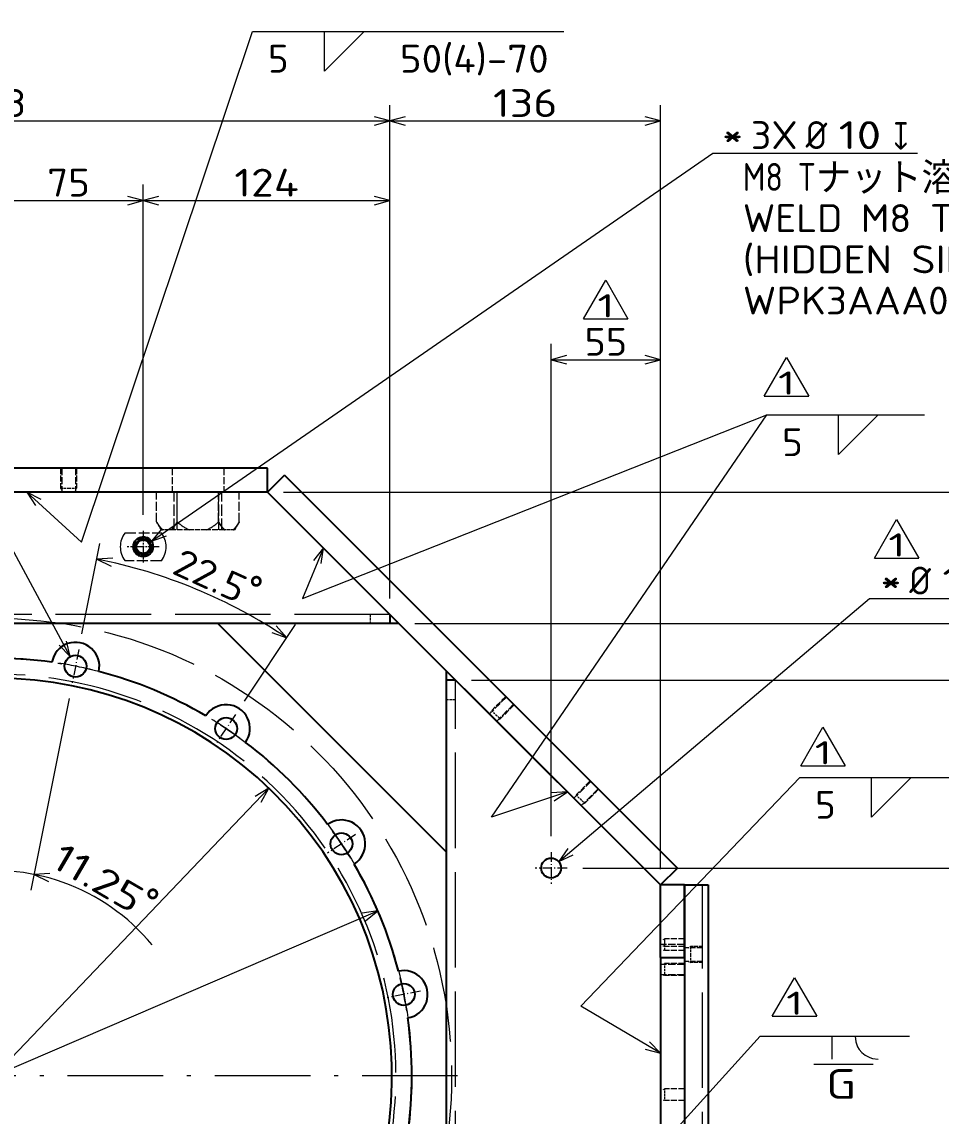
# Model space of a CAD drawing. Extents: x 0 to 1248, y -10 to 833.
# Drawn here: x 222.6 to 338.1, y 268.3 to 405.8 of the extents above; entities that cross this region are included whole.
import ezdxf
from ezdxf.enums import TextEntityAlignment as Align

# ---------------------------------------------------------------- set-up
doc = ezdxf.new("R2010")
doc.units = 0
doc.linetypes.add('DASHDOT', pattern=[18.5, 12, -3, 0.5, -3])
doc.linetypes.add('DASHED', pattern=[15, 12, -3])
doc.layers.get('0').update_dxf_attribs({"lineweight": 13})
doc.styles.add('GDT', font='gdt.shx')
doc.styles.get("Standard").update_dxf_attribs({"font": 'isocp.shx'})
doc.dimstyles.get("Standard").update_dxf_attribs({"dimtxt": 2.5, "dimasz": 2.5, "dimexe": 1.25, "dimexo": 0.625, "dimtad": 1, "dimcen": 2.5, "dimadec": 0, "dimazin": 0, "dimtfac": 1, "dimtmove": 0, "dimatfit": 0, "dimfxl": 1, "dimarcsym": 0})

# ---------------------------------------------------------------- blocks, each defined once
blk = doc.blocks.new('*D202')
at = {"color": 7, "lineweight": 13}
for p, q in [((178.086548, 419.185532), (117.880646, 419.185532)), ((228.667204, 326.005089), (178.086548, 419.185532))]:
    blk.add_line(p, q, dxfattribs=at)
blk.add_lwpolyline([(227.290641, 327.455975), (228.667204, 326.005089), (228.20051, 327.949876)], dxfattribs=at)
for s, width, p, p2 in [('16X', 0.909978, (119.880646, 419.685532), (128.525437, 419.685532)), ('11', 1.036294, (133.672997, 419.685532), (139.027184, 419.685532))]:
    blk.add_text(s, height=3.5, dxfattribs=dict(at, width=width)).set_placement(p, p2, align=Align.FIT)
blk.add_text('%%c', height=3.5, dxfattribs=at).set_placement((129.525445, 419.685532))
blk = doc.blocks.new('*D203')
at = {"color": 7, "lineweight": 13}
blk.add_line((184.550572, 237.143918), (253.611294, 309.466923), dxfattribs=at)
for points in [[(252.651517, 307.712266), (253.611294, 309.466923), (251.902772, 308.427232)], [(185.51035, 238.898576), (184.550572, 237.143918), (186.259095, 238.18361)]]:
    blk.add_lwpolyline(points, dxfattribs=at)
for s, p in [(')', (204.273673, 258.522697)), ('%%c', (195.111844, 248.928082)), ('(', (193.331433, 247.063571))]:
    blk.add_text(s, height=3.5, rotation=46.321803, dxfattribs=at).set_placement(p)
at = {"color": 7, "lineweight": 13, "width": 0.854609}
blk.add_text('400', height=3.5, rotation=46.321809, dxfattribs=at).set_placement((197.976172, 251.927718), (203.583064, 257.799468), align=Align.FIT)
blk = doc.blocks.new('*D204')
at = {"color": 7, "lineweight": 13}
blk.add_line((170.849553, 252.569365), (267.312314, 294.041476), dxfattribs=at)
for points in [[(265.741986, 292.802897), (267.312314, 294.041476), (265.333081, 293.753998)], [(172.419881, 253.807944), (170.849553, 252.569365), (172.828786, 252.856843)]]:
    blk.add_lwpolyline(points, dxfattribs=at)
at = {"color": 7, "lineweight": 13, "width": 0.854609}
blk.add_text('420', height=3.5, rotation=23.26426, dxfattribs=at).set_placement((193.349881, 262.787153), (200.808552, 265.99385), align=Align.FIT)
at = {"color": 7, "lineweight": 13}
blk.add_text('%%c', height=3.5, rotation=23.264258, dxfattribs=at).set_placement((189.539551, 261.148984))
blk = doc.blocks.new('*D209')
at = {"color": 7, "lineweight": 13}
for p, q in [((238.859221, 340.516144), (309.415436, 389.282471)), ((309.415436, 389.282471), (335.1344, 389.282471))]:
    blk.add_line(p, q, dxfattribs=at)
blk.add_lwpolyline([(240.154103, 342.040375), (238.859221, 340.516144), (240.742737, 341.188721)], dxfattribs=at)
blk.add_arc((237.830933, 339.805421), 1.25, 34.651059, 126.324308, dxfattribs=at)
for s, width, p, p2 in [('3X', 0.953546, (314.174424, 389.782471), (320.054627, 389.782471)), ('10', 0.868247, (325.20218, 389.782471), (330.556367, 389.782471))]:
    blk.add_text(s, height=3.5, dxfattribs=dict(at, width=width)).set_placement(p, p2, align=Align.FIT)
blk.add_text('%%c', height=3.5, dxfattribs=at).set_placement((321.054627, 389.782471))
blk = doc.blocks.new('*D217')
at = {"color": 7, "lineweight": 13}
blk.add_line((228.518428, 320.750909), (223.727664, 296.666114), dxfattribs=at)
for points in [[(217.149082, 298.606139), (219.080933, 299.123776), (217.149082, 299.641415)], [(226.113563, 298.75849), (224.117845, 298.627684), (225.91159, 297.743108)]]:
    blk.add_lwpolyline(points, dxfattribs=at)
blk.add_arc((219.080933, 273.305421), 25.818356, 39.649398, 101.095939, dxfattribs=at)
at = {"color": 7, "lineweight": 13, "width": 0.8352}
blk.add_text('11.25', height=3.5, rotation=329.668211, dxfattribs=at).set_placement((226.037869, 299.727212), (236.490546, 293.611378), align=Align.FIT)
at = {"color": 7, "lineweight": 13}
blk.add_text('%%d', height=3.5, rotation=329.668205, dxfattribs=at).set_placement((236.84405, 294.215562))
blk = doc.blocks.new('*D218')
at = {"color": 7, "lineweight": 13}
for p, q in [((230.127923, 328.842389), (232.390803, 340.218659)), ((250.540097, 320.387387), (256.984238, 330.031724))]:
    blk.add_line(p, q, dxfattribs=at)
for points in [[(233.99634, 338.387894), (232.000622, 338.257088), (233.794368, 337.372506)], [(253.979237, 329.011662), (255.873097, 328.368783), (254.554406, 329.872464)]]:
    blk.add_lwpolyline(points, dxfattribs=at)
blk.add_arc((219.080933, 273.305421), 66.224144, 56.250002, 78.749998, dxfattribs=at)
at = {"color": 7, "lineweight": 13, "width": 0.836938}
blk.add_text('22.5', height=3.5, rotation=335.560868, dxfattribs=at).set_placement((241.263909, 336.515416), (249.772347, 332.648808), align=Align.FIT)
at = {"color": 7, "lineweight": 13}
blk.add_text('%%d', height=3.5, rotation=335.560856, dxfattribs=at).set_placement((250.061957, 333.286092))
blk = doc.blocks.new('*D233')
at = {"color": 7, "lineweight": 13}
for p, q in [((293.080933, 299.430421), (381.080933, 299.430421)), ((379.080933, 211.930421), (379.080933, 299.430421)), ((307.830933, 211.930421), (381.080933, 211.930421))]:
    blk.add_line(p, q, dxfattribs=at)
for points in [[(379.598572, 297.498568), (379.080933, 299.430421), (378.563294, 297.498568)], [(378.563294, 213.862271), (379.080933, 211.930421), (379.598572, 213.862271)]]:
    blk.add_lwpolyline(points, dxfattribs=at)
at = {"color": 7, "lineweight": 13, "width": 0.854609}
blk.add_text('350', height=3.5, rotation=90, dxfattribs=at).set_placement((378.580933, 251.621028), (378.580933, 259.739814), align=Align.FIT)
blk = doc.blocks.new('*D234')
at = {"color": 7, "lineweight": 13}
for p, q in [((289.080933, 303.430421), (289.080933, 365.305421)), ((302.830933, 299.305421), (302.830933, 365.305421)), ((289.080933, 363.305421), (302.830933, 363.305421))]:
    blk.add_line(p, q, dxfattribs=at)
for points in [[(291.012787, 363.82306), (289.080933, 363.305421), (291.012787, 362.787781)], [(300.899079, 362.787781), (302.830933, 363.305421), (300.899079, 363.82306)]]:
    blk.add_lwpolyline(points, dxfattribs=at)
at = {"color": 7, "lineweight": 13, "width": 0.868247}
blk.add_text('55', height=3.5, dxfattribs=at).set_placement((293.27884, 363.805421), (298.633027, 363.805421), align=Align.FIT)
blk = doc.blocks.new('*D235')
at = {"color": 7, "lineweight": 13}
for p, q in [((290.034829, 300.23825), (329.080933, 333.305421)), ((329.080933, 333.305421), (348.160706, 333.305421))]:
    blk.add_line(p, q, dxfattribs=at)
blk.add_lwpolyline([(291.174523, 301.881751), (290.034829, 300.23825), (291.843583, 301.091716)], dxfattribs=at)
blk.add_text('%%c', height=3.5, dxfattribs=at).set_placement((334.080933, 333.805421))
at = {"color": 7, "lineweight": 13, "width": 0.868247}
blk.add_text('10', height=3.5, dxfattribs=at).set_placement((338.228486, 333.805421), (343.582673, 333.805421), align=Align.FIT)
blk = doc.blocks.new('*D240')
at = {"color": 7, "lineweight": 13}
for p, q in [((279.080933, 323.055421), (401.080933, 323.055421)), ((399.080933, 211.930421), (399.080933, 323.055421)), ((307.830933, 211.930421), (401.080933, 211.930421))]:
    blk.add_line(p, q, dxfattribs=at)
for points in [[(399.598572, 321.12357), (399.080933, 323.055421), (398.563294, 321.12357)], [(398.563294, 213.862271), (399.080933, 211.930421), (399.598572, 213.862271)]]:
    blk.add_lwpolyline(points, dxfattribs=at)
at = {"color": 7, "lineweight": 13, "width": 0.8352}
blk.add_text('444.5', height=3.5, rotation=90, dxfattribs=at).set_placement((398.580933, 261.437718), (398.580933, 273.548123), align=Align.FIT)
blk = doc.blocks.new('*D241')
at = {"color": 7, "lineweight": 13}
for p, q in [((255.455933, 346.680421), (401.080933, 346.680421)), ((399.080933, 323.055421), (399.080933, 346.680421)), ((279.080933, 323.055421), (401.080933, 323.055421))]:
    blk.add_line(p, q, dxfattribs=at)
for points in [[(399.598572, 344.748566), (399.080933, 346.680421), (398.563294, 344.748566)], [(398.563294, 324.987271), (399.080933, 323.055421), (399.598572, 324.987271)]]:
    blk.add_lwpolyline(points, dxfattribs=at)
for s, p in [(')', (398.580933, 340.540826)), ('(', (398.580933, 327.616982))]:
    blk.add_text(s, height=3.5, rotation=90.000003, dxfattribs=at).set_placement(p)
at = {"color": 7, "lineweight": 13, "width": 0.836938}
blk.add_text('94.5', height=3.5, rotation=90, dxfattribs=at).set_placement((398.580933, 330.195016), (398.580933, 339.540826), align=Align.FIT)
blk = doc.blocks.new('*D242')
at = {"color": 7, "lineweight": 13}
for p, q in [((268.830933, 333.305421), (268.830933, 395.305421)), ((302.830933, 299.305421), (302.830933, 395.305421)), ((268.830933, 393.305421), (302.830933, 393.305421))]:
    blk.add_line(p, q, dxfattribs=at)
for points in [[(270.762784, 393.82306), (268.830933, 393.305421), (270.762784, 392.787781)], [(300.899079, 392.787781), (302.830933, 393.305421), (300.899079, 393.82306)]]:
    blk.add_lwpolyline(points, dxfattribs=at)
at = {"color": 7, "lineweight": 13, "width": 0.854609}
blk.add_text('136', height=3.5, dxfattribs=at).set_placement((281.771538, 393.805421), (289.890328, 393.805421), align=Align.FIT)
blk = doc.blocks.new('*D243')
at = {"color": 7, "lineweight": 13}
for p, q in [((169.330933, 333.305421), (169.330933, 395.305421)), ((268.830933, 333.305421), (268.830933, 395.305421)), ((169.330933, 393.305421), (268.830933, 393.305421))]:
    blk.add_line(p, q, dxfattribs=at)
for points in [[(171.262784, 393.82306), (169.330933, 393.305421), (171.262784, 392.787781)], [(266.899083, 392.787781), (268.830933, 393.305421), (266.899083, 393.82306)]]:
    blk.add_lwpolyline(points, dxfattribs=at)
at = {"color": 7, "lineweight": 13, "width": 0.854609}
blk.add_text('398', height=3.5, dxfattribs=at).set_placement((215.02154, 393.805421), (223.140326, 393.805421), align=Align.FIT)
blk = doc.blocks.new('*D251')
at = {"color": 7, "lineweight": 13}
for p, q in [((219.080933, 343.805421), (219.080933, 385.305421)), ((237.830933, 343.805421), (237.830933, 385.305421)), ((219.080933, 383.305421), (237.830933, 383.305421))]:
    blk.add_line(p, q, dxfattribs=at)
for points in [[(221.012785, 383.82306), (219.080933, 383.305421), (221.012785, 382.787781)], [(235.899081, 382.787781), (237.830933, 383.305421), (235.899081, 383.82306)]]:
    blk.add_lwpolyline(points, dxfattribs=at)
at = {"color": 7, "lineweight": 13, "width": 0.868247}
blk.add_text('75', height=3.5, dxfattribs=at).set_placement((225.778838, 383.805421), (231.133029, 383.805421), align=Align.FIT)
blk = doc.blocks.new('*D252')
at = {"color": 7, "lineweight": 13}
for p, q in [((237.830933, 343.805421), (237.830933, 385.305421)), ((268.830933, 333.305421), (268.830933, 385.305421)), ((237.830933, 383.305421), (268.830933, 383.305421))]:
    blk.add_line(p, q, dxfattribs=at)
for points in [[(239.762786, 383.82306), (237.830933, 383.305421), (239.762786, 382.787781)], [(266.899083, 382.787781), (268.830933, 383.305421), (266.899083, 383.82306)]]:
    blk.add_lwpolyline(points, dxfattribs=at)
at = {"color": 7, "lineweight": 13, "width": 0.839875}
blk.add_text('124', height=3.5, dxfattribs=at).set_placement((249.27154, 383.805421), (257.390328, 383.805421), align=Align.FIT)
blk = doc.blocks.new('*D253')
at = {"color": 7, "lineweight": 13}
for p, q in [((271.955933, 330.180421), (391.080933, 330.180421)), ((389.080933, 211.930421), (389.080933, 330.180421)), ((307.830933, 211.930421), (391.080933, 211.930421))]:
    blk.add_line(p, q, dxfattribs=at)
for points in [[(389.598572, 328.24857), (389.080933, 330.180421), (388.563294, 328.24857)], [(388.563294, 213.862271), (389.080933, 211.930421), (389.598572, 213.862271)]]:
    blk.add_lwpolyline(points, dxfattribs=at)
at = {"color": 7, "lineweight": 13, "width": 0.854609}
blk.add_text('473', height=3.5, rotation=90, dxfattribs=at).set_placement((388.580933, 266.996028), (388.580933, 275.114814), align=Align.FIT)
blk = doc.blocks.new('*D254')
at = {"color": 7, "lineweight": 13}
for p, q in [((255.455933, 346.680421), (391.080933, 346.680421)), ((389.080933, 330.180421), (389.080933, 346.680421)), ((271.955933, 330.180421), (391.080933, 330.180421))]:
    blk.add_line(p, q, dxfattribs=at)
for points in [[(389.598572, 344.748566), (389.080933, 346.680421), (388.563294, 344.748566)], [(388.563294, 332.112271), (389.080933, 330.180421), (389.598572, 332.112271)]]:
    blk.add_lwpolyline(points, dxfattribs=at)
at = {"color": 7, "lineweight": 13, "width": 0.868247}
blk.add_text('66', height=3.5, rotation=90, dxfattribs=at).set_placement((388.580933, 335.753327), (388.580933, 341.107514), align=Align.FIT)
blk = doc.blocks.new('*D265')
at = {"color": 7, "lineweight": 13}
for p, q in [((279.080933, 323.055421), (371.080933, 323.055421)), ((369.080933, 241.930421), (369.080933, 323.055421)), ((277.955933, 241.930421), (371.080933, 241.930421))]:
    blk.add_line(p, q, dxfattribs=at)
for points in [[(369.598572, 321.12357), (369.080933, 323.055421), (368.563294, 321.12357)], [(368.563294, 243.862273), (369.080933, 241.930421), (369.598572, 243.862273)]]:
    blk.add_lwpolyline(points, dxfattribs=at)
for s, p in [(')', (368.580933, 289.548123)), ('(', (368.580933, 273.859684))]:
    blk.add_text(s, height=3.5, rotation=90.000003, dxfattribs=at).set_placement(p)
at = {"color": 7, "lineweight": 13, "width": 0.8352}
blk.add_text('324.5', height=3.5, rotation=90, dxfattribs=at).set_placement((368.580933, 276.437719), (368.580933, 288.548123), align=Align.FIT)

msp = doc.modelspace()

# ---------------------------------------------------------------- linework, layer by layer
at = {"color": 7, "lineweight": 13}
for p, q in [((251.5809, 404.5554), (290.698, 404.5554)), ((293.1359, 368.4366), (295.9359, 373.2863)), ((295.9359, 373.2863), (298.7359, 368.4366)), ((293.1359, 368.4366), (298.7359, 368.4366)), ((315.8439, 358.725), (318.6439, 363.5748)), ((318.6439, 363.5748), (321.4439, 358.725)), ((315.8439, 358.725), (321.4439, 358.725)), ((316.1882, 356.3692), (335.9814, 356.3692)), ((329.6966, 338.3825), (332.4966, 343.2322)), ((332.4966, 343.2322), (335.2966, 338.3825)), ((329.6966, 338.3825), (335.2966, 338.3825)), ((320.4395, 312.2643), (323.2395, 317.114)), ((323.2395, 317.114), (326.0395, 312.2643)), ((320.4395, 312.2643), (326.0395, 312.2643)), ((320.3309, 310.8054), (359.448, 310.8054)), ((316.8616, 280.7981), (319.6616, 285.6478)), ((319.6616, 285.6478), (322.4616, 280.7981)), ((316.8616, 280.7981), (322.4616, 280.7981)), ((315.3309, 278.3054), (334.1126, 278.3054))]:
    msp.add_line(p, q, dxfattribs=at)
at = {"color": 7, "lineweight": 25}
for p, q in [((253.4559, 349.6804), (184.7059, 349.6804)), ((253.4559, 346.6804), (253.4559, 349.6804)), ((253.4559, 346.6804), (255.5773, 348.8017)), ((304.951, 299.428), (255.5773, 348.8017)), ((253.4559, 346.6804), (184.7059, 346.6804)), ((253.4559, 346.6804), (184.7059, 346.6804)), ((268.8309, 331.3054), (253.4559, 346.6804)), ((302.8297, 297.3067), (253.4559, 346.6804)), ((268.8309, 330.1804), (169.3309, 330.1804)), ((247.2059, 330.1804), (275.9559, 301.4304)), ((269.9559, 330.1804), (247.2059, 330.1804)), ((269.9559, 330.1804), (268.8309, 331.3054)), ((268.8309, 331.3054), (268.8309, 330.1804)), ((269.9559, 330.1804), (275.9559, 324.1804)), ((277.0809, 323.0555), (275.9559, 324.1804)), ((275.9559, 323.0554), (275.9559, 324.1804)), ((275.9559, 231.9304), (275.9559, 323.0554)), ((277.0809, 323.0554), (275.9559, 323.0554)), ((277.0809, 323.0554), (302.8309, 297.3054)), ((302.8297, 297.3067), (304.951, 299.428)), ((302.8309, 288.1895), (302.8309, 297.3054)), ((305.8309, 297.3054), (302.8309, 297.3054)), ((305.8309, 288.1895), (305.8309, 297.3054)), ((305.8309, 297.3054), (308.8309, 297.3054)), ((305.8309, 297.3054), (305.8309, 256.8054)), ((308.8309, 297.3054), (308.8309, 256.8054)), ((302.8309, 288.1895), (302.8309, 239.4304)), ((302.8309, 288.1895), (305.8309, 288.1895)), ((305.8309, 288.1895), (305.8309, 239.4304))]:
    msp.add_line(p, q, dxfattribs=at)
at = {"color": 7, "linetype": 'DASHED', "lineweight": 13, "ltscale": 0.0625}
for p, q in [((227.4559, 349.6804), (227.4559, 347.1804)), ((227.4559, 349.6804), (227.4559, 347.1804)), ((229.4559, 349.6804), (229.4559, 347.1804)), ((229.4559, 349.6804), (229.4559, 347.1804)), ((283.3842, 320.9948), (281.6165, 319.227)), ((284.4449, 319.9341), (282.6771, 318.1663)), ((293.9908, 310.3882), (292.2231, 308.6204)), ((295.0515, 309.3275), (293.2837, 307.5597)), ((305.8309, 290.5554), (303.3309, 290.5554)), ((305.8309, 290.5554), (303.3309, 290.5554)), ((305.8309, 289.5804), (303.3309, 289.5804)), ((305.8309, 289.5804), (303.3309, 289.5804)), ((305.8309, 289.0554), (303.3309, 289.0554)), ((305.8309, 287.4304), (303.3309, 287.4304)), ((305.8309, 285.9304), (303.3309, 285.9304)), ((305.8309, 271.7054), (303.3309, 271.7054)), ((305.8309, 271.7054), (303.3309, 271.7054)), ((305.8309, 270.2054), (303.3309, 270.2054)), ((305.8309, 270.2054), (303.3309, 270.2054))]:
    msp.add_line(p, q, dxfattribs=at)
at = {"color": 7, "linetype": 'DASHED', "lineweight": 13, "ltscale": 0.075}
for p, q in [((227.6059, 349.6804), (227.6059, 346.6804)), ((227.6059, 349.6804), (227.6059, 346.6804)), ((229.3059, 349.6804), (229.3059, 346.6804)), ((229.3059, 349.6804), (229.3059, 346.6804)), ((241.4559, 349.6804), (241.4559, 346.6804)), ((241.4559, 349.6804), (241.4559, 346.6804)), ((247.9559, 349.6804), (247.9559, 346.6804)), ((247.9559, 349.6804), (247.9559, 346.6804)), ((283.4549, 320.9241), (281.3336, 318.8027)), ((284.3742, 320.0048), (282.2529, 317.8835)), ((294.0615, 310.3175), (291.9402, 308.1961)), ((294.9808, 309.3982), (292.8595, 307.2769)), ((305.8309, 289.8054), (302.8309, 289.8054)), ((305.8309, 289.8054), (302.8309, 289.8054)), ((305.8309, 287.3304), (302.8309, 287.3304)), ((305.8309, 287.3054), (302.8309, 287.3054)), ((305.8309, 287.3054), (302.8309, 287.3054)), ((305.8309, 286.0304), (302.8309, 286.0304))]:
    msp.add_line(p, q, dxfattribs=at)
at = {"color": 7, "linetype": 'DASHED', "lineweight": 13, "ltscale": 0.025}
for p, q in [((227.4559, 347.1804), (228.4559, 347.1804)), ((228.4559, 347.1804), (229.4559, 347.1804)), ((306.5809, 289.5554), (306.5809, 288.5554)), ((306.5809, 288.5554), (306.5809, 287.5554))]:
    msp.add_line(p, q, dxfattribs=at)
at = {"color": 7, "linetype": 'DASHED', "lineweight": 13, "ltscale": 0.0075}
for p, q in [((227.6059, 346.9206), (227.4559, 347.1804)), ((227.6059, 346.9206), (227.4559, 347.1804)), ((229.3059, 346.9206), (229.4559, 347.1804)), ((229.3059, 346.9206), (229.4559, 347.1804)), ((306.3211, 289.4054), (306.5809, 289.5554)), ((306.3211, 289.4054), (306.5809, 289.5554)), ((306.3211, 287.7054), (306.5809, 287.5554)), ((306.3211, 287.7054), (306.5809, 287.5554))]:
    msp.add_line(p, q, dxfattribs=at)
at = {"color": 7, "linetype": 'DASHED', "lineweight": 13, "ltscale": 0.093917}
for p, q in [((239.5098, 342.9238), (239.5098, 346.6804)), ((242.1079, 342.9238), (242.1079, 346.6804)), ((242.1079, 342.9238), (242.1079, 346.6804)), ((247.304, 342.9238), (247.304, 346.6804)), ((247.304, 342.9238), (247.304, 346.6804)), ((249.9021, 342.9238), (249.9021, 346.6804))]:
    msp.add_line(p, q, dxfattribs=at)
at = {"color": 7, "linetype": 'DASHED', "lineweight": 13, "ltscale": 0.118125}
for p, q in [((241.7059, 341.9304), (241.7059, 346.6554)), ((241.7059, 341.9304), (241.7059, 346.6554)), ((242.0809, 341.9304), (242.0809, 346.6554)), ((247.3309, 341.9304), (247.3309, 346.6554)), ((247.7059, 341.9304), (247.7059, 346.6554)), ((247.7059, 341.9304), (247.7059, 346.6554))]:
    msp.add_line(p, q, dxfattribs=at)
at = {"color": 7, "linetype": 'DASHED', "lineweight": 13, "ltscale": 0.000722}
for p, q in [((242.0809, 346.6554), (242.0665, 346.6804)), ((247.3309, 346.6554), (247.3454, 346.6804))]:
    msp.add_line(p, q, dxfattribs=at)
at = {"color": 7, "linetype": 'DASHED', "lineweight": 13, "ltscale": 0.065607}
for p in [(242.0817, 346.6554), (247.3302, 346.6554)]:
    msp.add_line(p, (244.7059, 346.6554), dxfattribs=at)
at = {"color": 7, "linetype": 'DASHED', "lineweight": 13, "ltscale": 0.028675}
for p, q in [((240.0833, 341.9304), (239.5098, 342.9238)), ((249.3286, 341.9304), (249.9021, 342.9238))]:
    msp.add_line(p, q, dxfattribs=at)
at = {"color": 7, "linetype": 'DASHED', "lineweight": 13, "ltscale": 0.114052}
for p, q in [((235.5499, 341.5554), (240.112, 341.5554)), ((240.112, 338.0554), (235.5499, 338.0554))]:
    msp.add_line(p, q, dxfattribs=at)
at = {"color": 7, "linetype": 'DASHDOT', "lineweight": 13, "ltscale": 0.1}
for p, q in [((237.8309, 341.8054), (237.8309, 337.8054)), ((239.8309, 339.8054), (235.8309, 339.8054)), ((289.0809, 301.4304), (289.0809, 297.4304)), ((291.0809, 299.4304), (287.0809, 299.4304))]:
    msp.add_line(p, q, dxfattribs=at)
at = {"color": 7, "linetype": 'DASHDOT', "lineweight": 13, "ltscale": 0.08}
for p, q in [((237.8309, 341.4054), (237.8309, 338.2054)), ((239.4309, 339.8054), (236.2309, 339.8054))]:
    msp.add_line(p, q, dxfattribs=at)
at = {"color": 7, "linetype": 'DASHED', "lineweight": 13, "ltscale": 0.004916}
for p, q in [((240.2799, 341.9304), (240.0833, 341.9304)), ((249.3286, 341.9304), (249.1319, 341.9304))]:
    msp.add_line(p, q, dxfattribs=at)
at = {"color": 7, "linetype": 'DASHED', "lineweight": 13, "ltscale": 0.026444}
for p, q in [((241.3377, 341.9304), (240.2799, 341.9304)), ((249.1319, 341.9304), (248.0742, 341.9304))]:
    msp.add_line(p, q, dxfattribs=at)
at = {"color": 7, "linetype": 'DASHED', "lineweight": 13, "ltscale": 0.057762}
for p, q in [((243.6482, 341.9304), (241.3377, 341.9304)), ((248.0742, 341.9304), (245.7637, 341.9304))]:
    msp.add_line(p, q, dxfattribs=at)
at = {"color": 7, "linetype": 'DASHED', "lineweight": 13, "ltscale": 0.052889}
msp.add_line((245.7637, 341.9304), (243.6482, 341.9304), dxfattribs=at)
at = {"color": 7, "linetype": 'DASHED', "lineweight": 13}
for p, q in [((268.8309, 331.3054), (169.3309, 331.3054)), ((275.9559, 301.4304), (275.9559, 323.0554)), ((277.0809, 211.9304), (277.0809, 323.0554)), ((308.0809, 256.8054), (308.0809, 297.3054))]:
    msp.add_line(p, q, dxfattribs=at)
at = {"color": 7, "linetype": 'DASHED', "lineweight": 13, "ltscale": 0.028125}
for p, q in [((266.3309, 331.3054), (266.3309, 330.1804)), ((277.0809, 320.5554), (275.9559, 320.5554))]:
    msp.add_line(p, q, dxfattribs=at)
at = {"color": 7, "linetype": 'DASHDOT', "lineweight": 13, "ltscale": 0.10625}
for p, q in [((229.7377, 326.8808), (228.9086, 322.7125)), ((249.429, 318.7244), (247.0678, 315.1907)), ((264.5, 303.6534), (260.9662, 301.2923)), ((272.6563, 283.9622), (268.488, 283.1331))]:
    msp.add_line(p, q, dxfattribs=at)
at = {"color": 7, "linetype": 'DASHED', "lineweight": 13, "ltscale": 0.005}
for p, q in [((281.5647, 319.0338), (281.6165, 319.227)), ((282.4839, 318.1146), (282.6771, 318.1663)), ((292.1713, 308.4272), (292.2231, 308.6204)), ((293.0905, 307.508), (293.2837, 307.5597)), ((303.1577, 290.4554), (303.3309, 290.5554)), ((303.1577, 290.4554), (303.3309, 290.5554)), ((303.1577, 289.1554), (303.3309, 289.0554)), ((303.1577, 287.3304), (303.3309, 287.4304)), ((303.1577, 286.0304), (303.3309, 285.9304)), ((303.1577, 271.6054), (303.3309, 271.7054)), ((303.1577, 271.6054), (303.3309, 271.7054)), ((303.1577, 270.3054), (303.3309, 270.2054)), ((303.1577, 270.3054), (303.3309, 270.2054))]:
    msp.add_line(p, q, dxfattribs=at)
at = {"color": 7, "linetype": 'DASHED', "lineweight": 13, "ltscale": 0.01875}
for p, q in [((281.6165, 319.227), (282.1468, 318.6967)), ((282.1468, 318.6967), (282.6771, 318.1663)), ((292.2231, 308.6204), (292.7534, 308.0901)), ((292.7534, 308.0901), (293.2837, 307.5597)), ((303.3309, 290.5554), (303.3309, 289.8054)), ((303.3309, 287.4304), (303.3309, 286.6804)), ((303.3309, 286.6804), (303.3309, 285.9304)), ((303.3309, 271.7054), (303.3309, 270.9554)), ((303.3309, 270.9554), (303.3309, 270.2054))]:
    msp.add_line(p, q, dxfattribs=at)
at = {"color": 7, "linetype": 'DASHED', "lineweight": 13, "ltscale": 0.01625}
msp.add_line((303.3309, 290.4554), (303.3309, 289.8054), dxfattribs=at)
at = {"color": 7, "linetype": 'DASHED', "lineweight": 13, "ltscale": 0.005625}
msp.add_line((303.3309, 289.8054), (303.3309, 289.5804), dxfattribs=at)
at = {"color": 7, "linetype": 'DASHED', "lineweight": 13, "ltscale": 0.015092}
msp.add_line((303.3309, 289.6591), (303.3309, 289.0554), dxfattribs=at)
at = {"color": 7, "linetype": 'DASHED', "lineweight": 13, "ltscale": 0.05625}
for p, q in [((308.0809, 289.4054), (305.8309, 289.4054)), ((308.0809, 289.4054), (305.8309, 289.4054)), ((308.0809, 287.7054), (305.8309, 287.7054)), ((308.0809, 287.7054), (305.8309, 287.7054))]:
    msp.add_line(p, q, dxfattribs=at)
at = {"color": 7, "linetype": 'DASHED', "lineweight": 13, "ltscale": 0.0375}
for p, q in [((308.0809, 289.5554), (306.5809, 289.5554)), ((308.0809, 289.5554), (306.5809, 289.5554)), ((308.0809, 287.5554), (306.5809, 287.5554)), ((308.0809, 287.5554), (306.5809, 287.5554))]:
    msp.add_line(p, q, dxfattribs=at)
at = {"color": 7, "linetype": 'DASHDOT', "lineweight": 13}
msp.add_line((277.3309, 273.3054), (160.8309, 273.3054), dxfattribs=at)
at = {"color": 7, "lineweight": 13}
for points in [[(223.2194, 346.6804), (230.0789, 340.3857), (251.5809, 404.5554)], [(260.463, 339.6733), (257.8309, 333.3054), (316.1882, 356.3692)], [(291.1372, 308.9992), (281.5809, 305.8054), (316.1882, 356.3692)], [(224.9928, 345.7556), (223.2194, 346.6804), (224.2928, 344.9929)], [(260.2035, 337.6902), (260.463, 339.6733), (259.2467, 338.0857)], [(302.8309, 276.1502), (292.8309, 282.0554), (320.3309, 310.8054)], [(289.469, 307.8959), (291.1372, 308.9992), (289.1409, 308.8778)], [(275.9559, 217.9409), (291.5809, 252.0554), (315.3309, 278.3054)], [(324.3757, 275.4051), (324.3757, 278.3054)], [(327.276, 278.3054), (327.3796, 277.5803), (327.5868, 276.9588), (327.794, 276.6481), (328.1047, 276.2337), (328.5191, 275.923), (329.1406, 275.6122), (329.4513, 275.5087), (330.1764, 275.4051)], [(300.9043, 276.6868), (302.8309, 276.1502), (301.4307, 277.5782)], [(322.0969, 274.7836), (325.8259, 274.7836), (329.5549, 274.7836)]]:
    msp.add_lwpolyline(points, dxfattribs=at)
for points in [[(260.6014, 404.5554), (265.5734, 404.5554), (260.6014, 399.5834)], [(325.2087, 356.3692), (330.1807, 356.3692), (325.2087, 351.3972)], [(329.3514, 310.8054), (334.3234, 310.8054), (329.3514, 305.8334)]]:
    msp.add_lwpolyline(points, close=True, dxfattribs=at)
at = {"color": 7, "lineweight": 25}
for centre, radius in [((237.8309, 339.8054), 1.25), ((237.8309, 339.8054), 0.975), ((237.8309, 339.8054), 0.85), ((229.3232, 324.7966), 1.375), ((248.2484, 316.9576), 1.375), ((262.7331, 302.4729), 1.375), ((289.0809, 299.4304), 1.25), ((270.5722, 283.5477), 1.375)]:
    msp.add_circle(centre, radius, dxfattribs=at)
at = {"color": 7, "linetype": 'DASHED', "lineweight": 13, "ltscale": 0.075}
msp.add_circle((237.8309, 339.8054), 1.125, dxfattribs=at)
at = {"color": 7, "linetype": 'DASHED', "lineweight": 13, "ltscale": 0.065}
msp.add_circle((237.8309, 339.8054), 0.975, dxfattribs=at)
at = {"color": 7, "linetype": 'DASHED', "lineweight": 13}
msp.add_circle((219.0809, 273.3054), 57.5, dxfattribs=at)
at = {"color": 7, "linetype": 'DASHDOT', "lineweight": 13}
msp.add_circle((219.0809, 273.3054), 52.5, dxfattribs=at)
at = {"color": 7, "linetype": 'DASHED', "lineweight": 13}
for centre, radius, start, end in [((237.8309, 339.8054), 2.875, 142.50475, 217.49525), ((237.8309, 339.8054), 1.25, 8.909155, 173.151201), ((237.8309, 339.8054), 2.875, 322.50475, 37.49525), ((237.8309, 339.8054), 1.25, 243.083778, 352.348156), ((237.8309, 339.8054), 1.25, 195.826933, 239.837924), ((219.0809, 273.3054), 50.5, 139.258557, 130.741443), ((301.9052, 285.4669), 4.3536, 70.884232, 73.28007), ((301.9052, 285.4669), 4.3536, 70.884232, 73.28007)]:
    msp.add_arc(centre, radius, start, end, dxfattribs=at)
at = {"color": 7, "lineweight": 25}
for centre, radius, start, end in [((237.8309, 339.8054), 1.25, 173.151201, 195.826933), ((237.8309, 339.8054), 1.25, 352.348156, 8.909155), ((237.8309, 339.8054), 1.25, 239.837924, 243.083778), ((229.3232, 324.7966), 3, 347.112755, 170.387245), ((219.0809, 273.3054), 52.5, 82.02449, 97.97551), ((219.0809, 273.3054), 50, 139.301222, 130.698778), ((219.0809, 273.3054), 52.5, 59.52449, 75.47551), ((248.2484, 316.9576), 3, 324.612755, 147.887245), ((219.0809, 273.3054), 52.5, 37.02449, 52.97551), ((262.7331, 302.4729), 3, 302.112755, 125.387245), ((219.0809, 273.3054), 52.5, 14.52449, 30.47551), ((270.5722, 283.5477), 3, 279.612755, 102.887245), ((219.0809, 273.3054), 52.5, 352.02449, 7.97551)]:
    msp.add_arc(centre, radius, start, end, dxfattribs=at)
at = {"color": 7, "lineweight": 13}
msp.add_arc((237.8309, 339.8054), 1, 169.999993, 100.000014, dxfattribs=at)
at = {"color": 7, "linetype": 'DASHDOT', "lineweight": 13}
for start, end in [(76.430882, 81.069114), (53.930883, 58.569118), (31.430884, 36.069116), (8.930885, 13.569114)]:
    msp.add_arc((219.0809, 273.3054), 52.5, start, end, dxfattribs=at)
at = {"color": 7, "linetype": 'DASHED', "lineweight": 13}
for points, knots in [([(239.5098, 342.9238), (239.537, 342.8766), (239.5649, 342.8292), (239.5934, 342.7819), (239.6511, 342.6881), (239.7098, 342.5973), (239.7392, 342.5531), (239.7837, 342.4879), (239.829, 342.4246), (239.8442, 342.4037), (239.8747, 342.3624), (239.9057, 342.322), (239.9213, 342.302), (239.9525, 342.2628), (239.9838, 342.225), (239.9993, 342.2065), (240.0312, 342.1695), (240.0643, 342.1331), (240.0789, 342.1173), (240.1315, 342.0626), (240.1861, 342.0103), (240.2214, 341.9785), (240.2536, 341.9513), (240.2799, 341.9304)], [0, 0, 0, 0, 0, 0, 6.03202878, 6.03202878, 6.03202878, 12.06104606, 12.06104606, 12.06104606, 15.07243033, 15.07243033, 15.07243033, 18.08216378, 18.08216378, 18.08216378, 21.08928633, 21.08928633, 21.08928633, 24.19058663, 24.19058663, 24.19058663, 30.18474549, 30.18474549, 30.18474549, 30.18474549, 30.18474549, 30.18474549]), ([(239.5098, 342.9238), (239.537, 342.8766), (239.5649, 342.8292), (239.5934, 342.7819), (239.6511, 342.6881), (239.7098, 342.5973), (239.7392, 342.5531), (239.7837, 342.4879), (239.829, 342.4246), (239.8442, 342.4037), (239.8747, 342.3624), (239.9057, 342.322), (239.9213, 342.302), (239.9525, 342.2628), (239.9838, 342.225), (239.9993, 342.2066), (240.0312, 342.1696), (240.0643, 342.1331), (240.0789, 342.1173), (240.1315, 342.0626), (240.1861, 342.0103), (240.2214, 341.9785), (240.2536, 341.9513), (240.2799, 341.9304)], [0, 0, 0, 0, 0, 0, 6.03198751, 6.03198751, 6.03198751, 12.0609617, 12.0609617, 12.0609617, 15.07232377, 15.07232377, 15.07232377, 18.08203526, 18.08203526, 18.08203526, 21.08913586, 21.08913586, 21.08913586, 24.19042053, 24.19042053, 24.19042053, 30.18454343, 30.18454343, 30.18454343, 30.18454343, 30.18454343, 30.18454343]), ([(241.3377, 341.9304), (241.364, 341.9513), (241.3953, 341.9785), (241.43, 342.0102), (241.4853, 342.0626), (241.5391, 342.1173), (241.5537, 342.1328), (241.5872, 342.1693), (241.6191, 342.2064), (241.6345, 342.2249), (241.6656, 342.2626), (241.6968, 342.3018), (241.7125, 342.3217), (241.7591, 342.3823), (241.8045, 342.445), (241.8344, 342.4876), (241.8935, 342.5742), (241.9516, 342.6644), (241.9812, 342.7116), (242.0242, 342.7818), (242.0663, 342.8526), (242.0803, 342.8763), (242.0942, 342.9001), (242.1079, 342.9238)], [0, 0, 0, 0, 0, 0, 5.9874273, 5.9874273, 5.9874273, 9.10590419, 9.10590419, 9.10590419, 12.11104914, 12.11104914, 12.11104914, 15.11810637, 15.11810637, 15.11810637, 21.13914629, 21.13914629, 21.13914629, 27.13979459, 27.13979459, 27.13979459, 30.16967017, 30.16967017, 30.16967017, 30.16967017, 30.16967017, 30.16967017]), ([(241.3377, 341.9304), (241.364, 341.9513), (241.3953, 341.9785), (241.43, 342.0102), (241.4853, 342.0626), (241.5391, 342.1173), (241.5537, 342.1328), (241.5872, 342.1693), (241.6191, 342.2064), (241.6345, 342.2249), (241.6656, 342.2626), (241.6968, 342.3018), (241.7125, 342.3217), (241.7591, 342.3823), (241.8045, 342.445), (241.8344, 342.4876), (241.8935, 342.5742), (241.9516, 342.6644), (241.9812, 342.7116), (242.0243, 342.7818), (242.0663, 342.8526), (242.0803, 342.8763), (242.0942, 342.9001), (242.1079, 342.9238)], [0, 0, 0, 0, 0, 0, 5.98746044, 5.98746044, 5.98746044, 9.10596539, 9.10596539, 9.10596539, 12.11113263, 12.11113263, 12.11113263, 15.11821178, 15.11821178, 15.11821178, 21.13929602, 21.13929602, 21.13929602, 27.14001809, 27.14001809, 27.14001809, 30.1699183, 30.1699183, 30.1699183, 30.1699183, 30.1699183, 30.1699183]), ([(247.304, 342.9238), (247.3312, 342.8766), (247.3591, 342.8292), (247.3875, 342.7819), (247.445, 342.6881), (247.5035, 342.5972), (247.5328, 342.5532), (247.5772, 342.4879), (247.6224, 342.4246), (247.6376, 342.4037), (247.6681, 342.3624), (247.6992, 342.322), (247.7149, 342.302), (247.7461, 342.2628), (247.7773, 342.225), (247.7927, 342.2065), (247.8245, 342.1695), (247.858, 342.1329), (247.8727, 342.1175), (247.9264, 342.0627), (247.9818, 342.0103), (248.0165, 341.9786), (248.0478, 341.9513), (248.0742, 341.9304)], [0, 0, 0, 0, 0, 0, 6.03197781, 6.03197781, 6.03197781, 12.06492829, 12.06492829, 12.06492829, 15.07623967, 15.07623967, 15.07623967, 18.0860355, 18.0860355, 18.0860355, 21.09312067, 21.09312067, 21.09312067, 24.20737119, 24.20737119, 24.20737119, 30.20176144, 30.20176144, 30.20176144, 30.20176144, 30.20176144, 30.20176144]), ([(248.0742, 341.9304), (248.0479, 341.9513), (248.0166, 341.9785), (247.9819, 342.0102), (247.9265, 342.0626), (247.8728, 342.1173), (247.8581, 342.1328), (247.8246, 342.1693), (247.7928, 342.2064), (247.7774, 342.2249), (247.7463, 342.2626), (247.715, 342.3018), (247.6994, 342.3217), (247.6528, 342.3823), (247.6074, 342.445), (247.5775, 342.4876), (247.5184, 342.5742), (247.4603, 342.6644), (247.4307, 342.7116), (247.3876, 342.7818), (247.3455, 342.8526), (247.3315, 342.8763), (247.3177, 342.9001), (247.304, 342.9238)], [0, 0, 0, 0, 0, 0, 5.9874273, 5.9874273, 5.9874273, 9.10590374, 9.10590374, 9.10590374, 12.11104868, 12.11104868, 12.11104868, 15.11810592, 15.11810592, 15.11810592, 21.13914583, 21.13914583, 21.13914583, 27.13979414, 27.13979414, 27.13979414, 30.16966972, 30.16966972, 30.16966972, 30.16966972, 30.16966972, 30.16966972]), ([(249.1319, 341.9304), (249.1582, 341.9513), (249.1904, 341.9785), (249.2256, 342.0102), (249.2803, 342.0625), (249.3328, 342.1172), (249.3474, 342.1329), (249.3805, 342.1694), (249.4125, 342.2064), (249.428, 342.2249), (249.4592, 342.2626), (249.4904, 342.3018), (249.506, 342.3217), (249.5524, 342.3823), (249.5979, 342.445), (249.6279, 342.4876), (249.6871, 342.5742), (249.7455, 342.6644), (249.7752, 342.7115), (249.8184, 342.7818), (249.8606, 342.8526), (249.8746, 342.8763), (249.8884, 342.9001), (249.9021, 342.9238)], [0, 0, 0, 0, 0, 0, 5.98787486, 5.98787486, 5.98787486, 9.09266, 9.09266, 9.09266, 12.09767204, 12.09767204, 12.09767204, 15.10477442, 15.10477442, 15.10477442, 21.12584466, 21.12584466, 21.12584466, 27.1306415, 27.1306415, 27.1306415, 30.16073691, 30.16073691, 30.16073691, 30.16073691, 30.16073691, 30.16073691]), ([(249.9021, 342.9238), (249.8749, 342.8766), (249.847, 342.8292), (249.8185, 342.7819), (249.7608, 342.6881), (249.7021, 342.5973), (249.6727, 342.5531), (249.6282, 342.4879), (249.5829, 342.4246), (249.5677, 342.4037), (249.5371, 342.3624), (249.5061, 342.322), (249.4906, 342.302), (249.4593, 342.2628), (249.4281, 342.225), (249.4125, 342.2065), (249.3807, 342.1695), (249.3476, 342.1331), (249.3329, 342.1173), (249.2804, 342.0626), (249.2257, 342.0103), (249.1904, 341.9785), (249.1583, 341.9513), (249.1319, 341.9304)], [0, 0, 0, 0, 0, 0, 6.03199978, 6.03199978, 6.03199978, 12.06099497, 12.06099497, 12.06099497, 15.0723683, 15.0723683, 15.0723683, 18.0820908, 18.0820908, 18.0820908, 21.08920239, 21.08920239, 21.08920239, 24.19049074, 24.19049074, 24.19049074, 30.18463054, 30.18463054, 30.18463054, 30.18463054, 30.18463054, 30.18463054])]:
    msp.add_open_spline(points, degree=5, knots=knots, dxfattribs=at)
for points in [[(242.1079, 342.9238), (242.5697, 342.5238), (243.0802, 342.1555), (243.6482, 341.9304)], [(242.1079, 342.9238), (242.5697, 342.5238), (243.0802, 342.1555), (243.6482, 341.9304)], [(245.7637, 341.9304), (246.3317, 342.1555), (246.8422, 342.5238), (247.304, 342.9238)], [(245.7637, 341.9304), (246.3317, 342.1555), (246.8422, 342.5238), (247.304, 342.9238)]]:
    msp.add_open_spline(points, degree=3, dxfattribs=at)

# ---------------------------------------------------------------- texts
at = {"color": 7, "lineweight": 13}
for s, height, width, p, p2 in [('5', 3.5, 0.913975, (253.5059, 399.3762), (256.0955, 399.3762)), ('50(4)-70', 3.5, 0.742794, (270.0793, 399.3762), (288.773, 399.3762)), ('*', 3.5, 1.195196, (310.5826, 389.935), (313.1722, 389.935)), ('M8 Tナット溶接（裏側）', 3.5, 1.225, (313.1674, 384.5277), (362.1674, 384.5277)), ('WELD M8 T-NUTS', 3.5, 0.859473, (313.1674, 379.3485), (354.1356, 379.3485)), ('(HIDDEN SIDE)', 3.5, 0.875492, (313.1674, 374.1693), (346.1442, 374.1693)), ('1', 2.91, 1.412505, (294.8859, 368.6301), (297.0389, 368.6301)), ('WPK3AAA0201', 3.5, 0.936005, (313.1674, 368.9901), (346.0835, 368.9901)), ('1', 2.91, 1.412505, (317.5939, 358.9185), (319.747, 358.9185)), ('5', 3.5, 0.913974, (318.1132, 351.19), (320.7028, 351.19)), ('1', 2.91, 1.412505, (331.4466, 338.576), (333.5997, 338.576)), ('*', 3.5, 1.195196, (330.4792, 333.8842), (333.0688, 333.8842)), ('1', 2.91, 1.412505, (322.1895, 312.4578), (324.3426, 312.4578)), ('5', 3.5, 0.913974, (322.2559, 305.6262), (324.8455, 305.6262)), ('1', 2.91, 1.412505, (318.6116, 280.9916), (320.7646, 280.9916)), ('G', 3.729, 1.166667, (323.6506, 270.433), (327.3796, 270.433))]:
    msp.add_text(s, height=height, dxfattribs=dict(at, width=width)).set_placement(p, p2, align=Align.FIT)
at = {"color": 7, "lineweight": 13, "style": 'GDT', "width": 0.526012}
msp.add_text('x', height=3.5, dxfattribs=at).set_placement((332.1038, 389.7068), (333.9448, 389.7068), align=Align.FIT)

# ---------------------------------------------------------------- dimensions: what is measured, and where the dimension line sits
at = {"lineweight": 0}
for p1, p2, text, picture, middle in [((229.9791, 323.5882), (228.6672, 326.0051), '16X<>', '*D202', (166.0746, 441.3141)), ((236.8026, 339.0947), (238.8592, 340.5161), '3X<> ', '*D209', (320.1036, 396.6698)), ((288.127, 298.6226), (290.0348, 300.2382), '<> ', '*D235', (336.6196, 339.6897)), ((253.6113, 309.4669), (184.5506, 237.1439), '(<>)', '*D203', (199.7091, 253.0185))]:
    dim = msp.add_diameter_dim_2p(p1=p1, p2=p2, text=text, dimstyle='STANDARD', override={"dimlfac": 4}, dxfattribs=at)
    dim.commit()
    dim.dimension.update_dxf_attribs({"geometry": picture, "text_midpoint": middle, "dimtype": 163})
for base, p1, p2, angle, picture, middle, dimtype in [((268.8309, 393.3054), (169.3309, 331.3054), (268.8309, 331.3054), 0, '*D243', (219.0809, 393.3054), 161), ((219.0809, 383.3054), (237.8309, 341.8054), (219.0809, 341.8054), 180, '*D251', (228.4559, 383.3054), 161), ((237.8309, 383.3054), (268.8309, 331.3054), (237.8309, 341.8054), 180, '*D252', (253.3309, 383.3054), 160), ((289.0809, 363.3054), (302.8309, 297.3054), (289.0809, 301.4304), 180, '*D234', (295.9559, 363.3054), 160), ((389.0809, 330.1804), (253.4559, 346.6804), (269.9559, 330.1804), 270, '*D254', (389.0809, 338.4304), 160), ((389.0809, 211.9304), (269.9559, 330.1804), (305.8309, 211.9304), 270, '*D253', (389.0809, 271.0554), 160), ((399.0809, 211.9304), (277.0809, 323.0554), (305.8309, 211.9304), 270, '*D240', (399.0809, 267.4929), 160), ((379.0809, 211.9304), (291.0809, 299.4304), (305.8309, 211.9304), 270, '*D233', (379.0809, 255.6804), 160)]:
    dim = msp.add_linear_dim(base=base, p1=p1, p2=p2, angle=angle, dimstyle='STANDARD', override={"dimlfac": 4}, dxfattribs=at)
    dim.commit()
    dim.dimension.update_dxf_attribs({"geometry": picture, "text_midpoint": middle, "dimtype": dimtype})
dim = msp.add_linear_dim(base=(302.8309, 393.3054), p1=(268.8309, 331.3054), p2=(302.8309, 297.3054), dimstyle='STANDARD', override={"dimlfac": 4}, dxfattribs=at)
dim.commit()
dim.dimension.update_dxf_attribs({"geometry": '*D242', "text_midpoint": (285.8309, 393.3054), "dimtype": 160})
for base, p1, p2, picture, middle in [((399.0809, 323.0554), (253.4559, 346.6804), (277.0809, 323.0554), '*D241', (399.0809, 334.8679)), ((369.0809, 241.9304), (277.0809, 323.0554), (275.9559, 241.9304), '*D265', (369.0809, 282.4929))]:
    dim = msp.add_linear_dim(base=base, p1=p1, p2=p2, angle=270, text='(<>)', dimstyle='STANDARD', override={"dimlfac": 4}, dxfattribs=at)
    dim.commit()
    dim.dimension.update_dxf_attribs({"geometry": picture, "text_midpoint": middle, "dimtype": 160})
for base, line1, line2, picture, middle in [((248.3711, 332.7), ((219.0809, 273.3054), (249.429, 318.7244)), ((219.0809, 273.3054), (229.7377, 326.8808)), '*D218', (246.4796, 333.596)), ((222.4509, 298.9029), ((219.0809, 273.3054), (228.9086, 322.7125)), ((219.0809, 273.3054), (219.0809, 331.5554)), '*D217', (232.1194, 295.5896))]:
    dim = msp.add_angular_dim_2l(base=base, line1=line1, line2=line2, dimstyle='STANDARD', dxfattribs=at)
    dim.commit()
    dim.dimension.update_dxf_attribs({"geometry": picture, "text_midpoint": middle, "dimtype": 162})
dim = msp.add_diameter_dim_2p(p1=(267.3123, 294.0415), p2=(170.8496, 252.5694), dimstyle='STANDARD', override={"dimlfac": 4}, dxfattribs=at)
dim.commit()
dim.dimension.update_dxf_attribs({"geometry": '*D204', "text_midpoint": (195.3715, 263.1121), "dimtype": 163})

doc.saveas('drawing.dxf')
